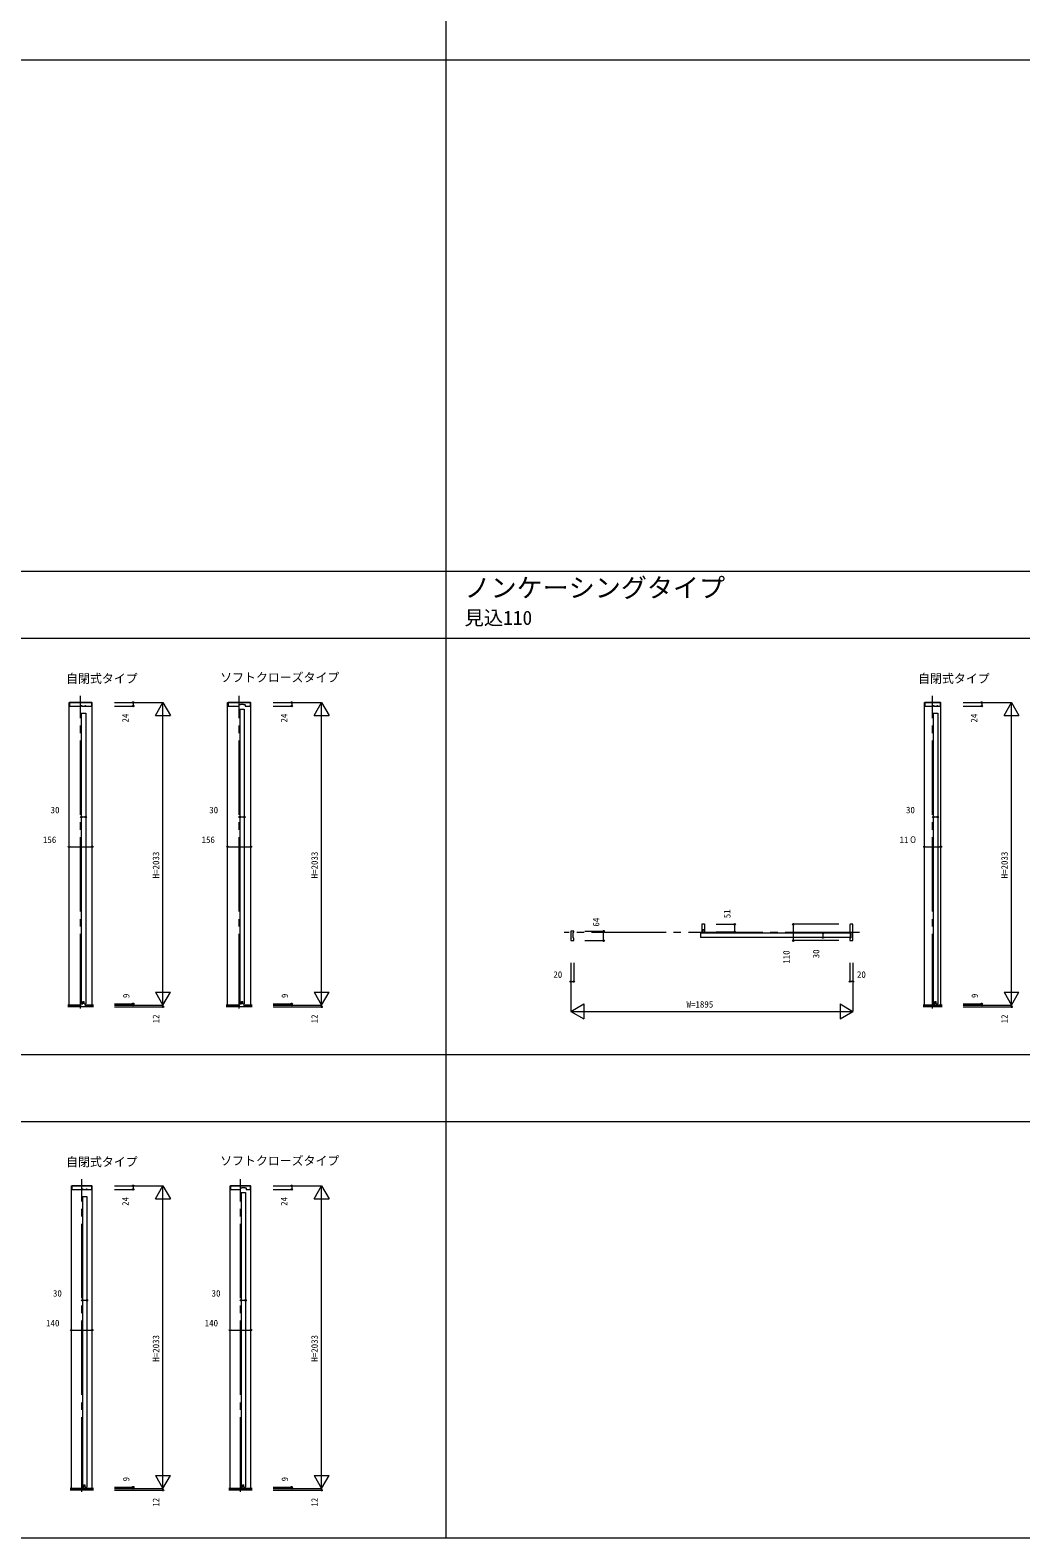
# Model space of a CAD drawing. Units: millimetres, scale not verified. Extents: x -14341 to 14341, y -10000 to 10000.
# Drawn here: x -5735 to 919, y -10000 to 130 of the extents above; entities that cross this region are included whole.
import ezdxf
from ezdxf.enums import TextEntityAlignment as Align

# ---------------------------------------------------------------- set-up
doc = ezdxf.new("R2010")
doc.units = ezdxf.units.MM
doc.header["$LTSCALE"] = 50
doc.linetypes.add('USER1', pattern=[13, 10, -1, 1, -1])
doc.layers.add('0-0_0', color=7, linetype='Continuous')
for name, color, linetype, lineweight in [('0-1_YKK_F1', 7, 'Continuous', 18), ('0-3_YKK_N1', 2, 'Continuous', 18), ('0-4_YKK_B1', 4, 'Continuous', 18), ('0-5_YKK_Z1', 7, 'Continuous', 18)]:
    doc.layers.add(name, color=color, linetype=linetype, lineweight=lineweight)
doc.styles.add('ＭＳ ゴシック', font='')
doc.styles.get('ＭＳ ゴシック').set_extended_font_data('MS Gothic')

msp = doc.modelspace()

# ---------------------------------------------------------------- linework, layer by layer
at = {"layer": '0-1_YKK_F1'}
for p, q in [((-2940.51, -10000), (-2940.51, 9500)), ((-14340.51, -70), (14159.49, -70)), ((-14340.51, -3505), (14159.49, -3505)), ((-14340.51, -3955), (14159.49, -3955)), ((-14340.51, -6752.5), (14159.49, -6752.5)), ((-14340.51, -7202.5), (14159.49, -7202.5)), ((-14340.51, -10000), (14340.51, -10000))]:
    msp.add_line(p, q, dxfattribs=at)
at = {"layer": '0-3_YKK_N1'}
for p, q in [((-5168.01, -4387.5), (-4843.01, -4387.5)), ((-5168.01, -4411.5), (-5043.01, -4411.5)), ((-5043.01, -4387.5), (-5043.01, -4411.5)), ((-4893.01, -4474.1), (-4843.01, -4387.5)), ((-4843.01, -6420.5), (-4843.01, -4387.5)), ((-4843.01, -4387.5), (-4793.01, -4474.1)), ((-4102.51, -4387.5), (-3777.51, -4387.5)), ((-4102.51, -4411.5), (-3977.51, -4411.5)), ((-3977.51, -4387.5), (-3977.51, -4411.5)), ((-3827.51, -4474.1), (-3777.51, -4387.5)), ((-3777.51, -6420.5), (-3777.51, -4387.5)), ((-3777.51, -4387.5), (-3727.51, -4474.1)), ((531.99, -4387.5), (856.99, -4387.5)), ((531.99, -4411.5), (656.99, -4411.5)), ((656.99, -4387.5), (656.99, -4411.5)), ((806.99, -4474.1), (856.99, -4387.5)), ((856.99, -6420.5), (856.99, -4387.5)), ((856.99, -4387.5), (906.99, -4474.1)), ((-4893.01, -4474.1), (-4793.01, -4474.1)), ((-3827.51, -4474.1), (-3727.51, -4474.1)), ((806.99, -4474.1), (906.99, -4474.1)), ((-5362.01, -5156.88), (-5392.01, -5156.88)), ((-4296.51, -5156.88), (-4326.51, -5156.88)), ((360.99, -5156.88), (330.99, -5156.88)), ((-5474.01, -5356.88), (-5318.01, -5356.88)), ((-4408.51, -5356.88), (-4252.51, -5356.88)), ((271.99, -5356.88), (381.99, -5356.88)), ((-2008.51, -5923.5), (-1883.51, -5923.5)), ((-1883.51, -5987.5), (-1883.51, -5923.5)), ((-1127.51, -5877.5), (-1002.51, -5877.5)), ((-1127.51, -5928.5), (-1002.51, -5928.5)), ((-1002.51, -5928.5), (-1002.51, -5877.5)), ((-608.51, -5987.5), (-608.51, -5877.5)), ((-303.51, -5877.5), (-608.51, -5877.5)), ((-408.51, -5966.5), (-408.51, -5936.5)), ((-2008.51, -5987.5), (-1883.51, -5987.5)), ((-303.51, -5987.5), (-608.51, -5987.5)), ((-2103.51, -6137.5), (-2103.51, -6462.5)), ((-2083.51, -6137.5), (-2083.51, -6262.5)), ((-228.51, -6137.5), (-228.51, -6262.5)), ((-208.51, -6137.5), (-208.51, -6462.5)), ((-2103.51, -6262.5), (-2083.51, -6262.5)), ((-208.51, -6262.5), (-228.51, -6262.5)), ((-4893.01, -6333.9), (-4793.01, -6333.9)), ((-3827.51, -6333.9), (-3727.51, -6333.9)), ((806.99, -6333.9), (906.99, -6333.9)), ((-5168.01, -6411.5), (-5043.01, -6411.5)), ((-5168.01, -6420.5), (-4843.01, -6420.5)), ((-5168.01, -6432.5), (-4843.01, -6432.5)), ((-5043.01, -6411.5), (-5043.01, -6420.5)), ((-4843.01, -6420.5), (-4843.01, -6432.5)), ((-4102.51, -6411.5), (-3977.51, -6411.5)), ((-4102.51, -6420.5), (-3777.51, -6420.5)), ((-4102.51, -6432.5), (-3777.51, -6432.5)), ((-3977.51, -6411.5), (-3977.51, -6420.5)), ((-3777.51, -6420.5), (-3777.51, -6432.5)), ((-2103.51, -6462.5), (-2016.91, -6412.5)), ((-2103.51, -6462.5), (-208.51, -6462.5)), ((-2103.51, -6462.5), (-2016.91, -6512.5)), ((-2016.91, -6412.5), (-2016.91, -6512.5)), ((-295.11, -6412.5), (-295.11, -6512.5)), ((-295.11, -6412.5), (-208.51, -6462.5)), ((-295.11, -6512.5), (-208.51, -6462.5)), ((531.99, -6411.5), (656.99, -6411.5)), ((531.99, -6420.5), (856.99, -6420.5)), ((531.99, -6432.5), (856.99, -6432.5)), ((656.99, -6411.5), (656.99, -6420.5)), ((856.99, -6420.5), (856.99, -6432.5)), ((-5168.01, -7635), (-4843.01, -7635)), ((-5168.01, -7659), (-5043.01, -7659)), ((-5043.01, -7635), (-5043.01, -7659)), ((-4893.01, -7721.6), (-4843.01, -7635)), ((-4843.01, -9668), (-4843.01, -7635)), ((-4843.01, -7635), (-4793.01, -7721.6)), ((-4102.51, -7635), (-3777.51, -7635)), ((-4102.51, -7659), (-3977.51, -7659)), ((-3977.51, -7635), (-3977.51, -7659)), ((-3827.51, -7721.6), (-3777.51, -7635)), ((-3777.51, -9668), (-3777.51, -7635)), ((-3777.51, -7635), (-3727.51, -7721.6)), ((-4893.01, -7721.6), (-4793.01, -7721.6)), ((-3827.51, -7721.6), (-3727.51, -7721.6)), ((-5354.01, -8404.38), (-5384.01, -8404.38)), ((-4288.51, -8404.38), (-4318.51, -8404.38)), ((-5458.01, -8604.38), (-5318.01, -8604.38)), ((-4392.51, -8604.38), (-4252.51, -8604.38)), ((-4893.01, -9581.4), (-4793.01, -9581.4)), ((-3827.51, -9581.4), (-3727.51, -9581.4)), ((-5168.01, -9659), (-5043.01, -9659)), ((-5168.01, -9668), (-4843.01, -9668)), ((-5168.01, -9680), (-4843.01, -9680)), ((-5043.01, -9659), (-5043.01, -9668)), ((-4843.01, -9668), (-4843.01, -9680)), ((-4102.51, -9659), (-3977.51, -9659)), ((-4102.51, -9668), (-3777.51, -9668)), ((-4102.51, -9680), (-3777.51, -9680)), ((-3977.51, -9659), (-3977.51, -9668)), ((-3777.51, -9668), (-3777.51, -9680))]:
    msp.add_line(p, q, dxfattribs=at)
for points in [[(-4893.01, -6333.9), (-4843.01, -6420.5), (-4793.01, -6333.9)], [(-3827.51, -6333.9), (-3777.51, -6420.5), (-3727.51, -6333.9)], [(806.99, -6333.9), (856.99, -6420.5), (906.99, -6333.9)], [(-4893.01, -9581.4), (-4843.01, -9668), (-4793.01, -9581.4)], [(-3827.51, -9581.4), (-3777.51, -9668), (-3727.51, -9581.4)]]:
    msp.add_lwpolyline(points, dxfattribs=at)
for centre in [(-5043.01, -4387.5), (-5043.01, -4411.5), (-3977.51, -4387.5), (-3977.51, -4411.5), (656.99, -4387.5), (656.99, -4411.5), (-5392.01, -5156.88), (-5362.01, -5156.88), (-4326.51, -5156.88), (-4296.51, -5156.88), (330.99, -5156.88), (360.99, -5156.88), (-5474.01, -5356.88), (-5318.01, -5356.88), (-4408.51, -5356.88), (-4252.51, -5356.88), (271.99, -5356.88), (381.99, -5356.88), (-1002.51, -5877.5), (-608.51, -5877.5), (-1883.51, -5923.5), (-1002.51, -5928.5), (-408.51, -5936.5), (-408.51, -5966.5), (-1883.51, -5987.5), (-608.51, -5987.5), (-2103.51, -6262.5), (-2083.51, -6262.5), (-228.51, -6262.5), (-208.51, -6262.5), (-5043.01, -6411.5), (-5043.01, -6420.5), (-4843.01, -6432.5), (-3977.51, -6411.5), (-3977.51, -6420.5), (-3777.51, -6432.5), (656.99, -6411.5), (656.99, -6420.5), (856.99, -6432.5), (-5043.01, -7635), (-5043.01, -7659), (-3977.51, -7635), (-3977.51, -7659), (-5384.01, -8404.38), (-5354.01, -8404.38), (-4318.51, -8404.38), (-4288.51, -8404.38), (-5458.01, -8604.38), (-5318.01, -8604.38), (-4392.51, -8604.38), (-4252.51, -8604.38), (-5043.01, -9659), (-5043.01, -9668), (-4843.01, -9680), (-3977.51, -9659), (-3977.51, -9668), (-3777.51, -9680)]:
    msp.add_circle(centre, 5, dxfattribs=at)
at = {"layer": '0-4_YKK_B1'}
for p, q in [((-5474.01, -4387.5), (-5318.01, -4387.5)), ((-5474.01, -6420.5), (-5474.01, -4387.5)), ((-5469.51, -4411.5), (-5391.51, -4411.5)), ((-5318.01, -6420.5), (-5318.01, -4387.5)), ((-4408.51, -4387.5), (-4252.51, -4387.5)), ((-4408.51, -6420.5), (-4408.51, -4387.5)), ((-4381.21, -4387.3), (-4381.21, -4387.5)), ((-4326.51, -4431.5), (-4296.51, -4431.5)), ((-4326.51, -4431.5), (-4326.51, -6411.5)), ((-4296.51, -4431.5), (-4296.51, -6411.5)), ((-4252.51, -6420.5), (-4252.51, -4387.5)), ((271.99, -4387.5), (381.99, -4387.5)), ((271.99, -6420.5), (271.99, -4387.5)), ((276.49, -4411.5), (331.49, -4411.5)), ((381.99, -6420.5), (381.99, -4387.5)), ((-5392.01, -4459), (-5392.01, -6411.5)), ((330.99, -4459), (330.99, -6411.5)), ((-2088.51, -5969.5), (-2088.51, -5933.5)), ((-2086.51, -5931.5), (-2084.51, -5931.5)), ((-2084.51, -5971.5), (-2086.51, -5971.5)), ((-2083.51, -5985.5), (-2083.51, -5972.5)), ((-1232.51, -5938.5), (-1230.51, -5936.5)), ((-1232.51, -5938.5), (-1232.51, -5964.5)), ((-1230.51, -5966.5), (-1232.51, -5964.5)), ((-227.01, -5936.5), (-1230.51, -5936.5)), ((-227.01, -5966.5), (-1230.51, -5966.5)), ((-228.51, -5879.5), (-228.51, -5930.5)), ((-228.51, -5972.5), (-228.51, -5985.5)), ((-227.51, -5931.5), (-225.51, -5931.5)), ((-225.51, -5971.5), (-227.51, -5971.5)), ((-227.01, -5936.5), (-225.01, -5938.5)), ((-227.01, -5966.5), (-225.01, -5964.5)), ((-225.01, -5964.5), (-225.01, -5938.5)), ((-223.51, -5933.5), (-223.51, -5969.5)), ((-5392.01, -6411.5), (-5381.51, -6411.5)), ((-5372.51, -6411.5), (-5372.51, -6395.5)), ((-5372.51, -6411.5), (-5362.01, -6411.5)), ((-4326.51, -6411.5), (-4316.01, -6411.5)), ((-4307.01, -6411.5), (-4307.01, -6395.5)), ((-4307.01, -6411.5), (-4296.51, -6411.5)), ((330.99, -6411.5), (341.49, -6411.5)), ((350.49, -6411.5), (350.49, -6395.5)), ((350.49, -6411.5), (360.99, -6411.5)), ((-5458.01, -7635), (-5318.01, -7635)), ((-5458.01, -9668), (-5458.01, -7635)), ((-5453.51, -7659), (-5383.51, -7659)), ((-5318.01, -9668), (-5318.01, -7635)), ((-4392.51, -7635), (-4252.51, -7635)), ((-4392.51, -9668), (-4392.51, -7635)), ((-4365.21, -7634.8), (-4365.21, -7635)), ((-4318.51, -7679), (-4288.51, -7679)), ((-4318.51, -7679), (-4318.51, -9659)), ((-4288.51, -7679), (-4288.51, -9659)), ((-4252.51, -9668), (-4252.51, -7635)), ((-5384.01, -7706.5), (-5384.01, -9659)), ((-5384.01, -9659), (-5373.51, -9659)), ((-5364.51, -9659), (-5364.51, -9643)), ((-5364.51, -9659), (-5354.01, -9659)), ((-4318.51, -9659), (-4308.01, -9659)), ((-4299.01, -9659), (-4299.01, -9643)), ((-4299.01, -9659), (-4288.51, -9659))]:
    msp.add_line(p, q, dxfattribs=at)
for points in [[(-5320.51, -4409.5), (-5320.51, -4387.5), (-5345.31, -4387.5), (-5446.71, -4387.5), (-5471.51, -4387.5), (-5471.51, -4409.5)], [(-5391.51, -4411.5), (-5391.51, -4408.5), (-5388.51, -4408.5), (-5388.51, -4411.5), (-5365.51, -4411.5), (-5365.51, -4408.5), (-5362.51, -4408.5), (-5362.51, -4411.5), (-5322.51, -4411.5)], [(-4255.01, -4409.5), (-4255.01, -4387.5), (-4406.01, -4387.5), (-4406.01, -4409.5)], [(-4404.01, -4411.5), (-4331.71, -4411.5), (-4331.21, -4411), (-4331.21, -4402.3)], [(-4329.21, -4400.3), (-4321.01, -4400.3), (-4321.01, -4397.5), (-4302.01, -4397.5), (-4302.01, -4400.3), (-4293.81, -4400.3)], [(-4291.81, -4402.3), (-4291.81, -4411), (-4291.31, -4411.5), (-4257.01, -4411.5)], [(379.49, -4409.5), (379.49, -4387.5), (377.69, -4387.5), (299.29, -4387.5), (274.49, -4387.5), (274.49, -4409.5)], [(331.49, -4411.5), (331.49, -4408.5), (334.49, -4408.5), (334.49, -4411.5), (357.49, -4411.5), (357.49, -4408.5), (360.49, -4408.5), (360.49, -4411.5), (377.49, -4411.5)], [(-5392.01, -4459), (-5362.01, -4459), (-5362.01, -6411.5)], [(330.99, -4459), (360.99, -4459), (360.99, -6411.5)], [(-2090.31, -5923.5), (-2103.51, -5923.5), (-2103.51, -5962.5), (-2103.51, -5987.5), (-2085.51, -5987.5)], [(-2083.51, -5930.5), (-2083.51, -5923.5), (-2090.31, -5923.5)], [(-1204.51, -5877.5), (-1222.51, -5877.5), (-1222.51, -5928.5), (-1216.51, -5928.5), (-1216.51, -5912.5)], [(-1216.51, -5912.5), (-1208.51, -5912.5), (-1208.51, -5928.5), (-1202.51, -5928.5), (-1202.51, -5879.5)], [(-226.51, -5987.5), (-208.51, -5987.5), (-208.51, -5962.5), (-208.51, -5902.5), (-208.51, -5877.5), (-226.51, -5877.5)], [(-5381.51, -6411.5), (-5381.51, -6395.5), (-5372.51, -6395.5)], [(-4316.01, -6411.5), (-4316.01, -6395.5), (-4307.01, -6395.5)], [(341.49, -6411.5), (341.49, -6395.5), (350.49, -6395.5)], [(-5320.51, -7657), (-5320.51, -7635), (-5345.31, -7635), (-5430.71, -7635), (-5455.51, -7635), (-5455.51, -7657)], [(-5383.51, -7659), (-5383.51, -7656), (-5380.51, -7656), (-5380.51, -7659), (-5357.51, -7659), (-5357.51, -7656), (-5354.51, -7656), (-5354.51, -7659), (-5322.51, -7659)], [(-4255.01, -7657), (-4255.01, -7635), (-4390.01, -7635), (-4390.01, -7657)], [(-4388.01, -7659), (-4323.71, -7659), (-4323.21, -7658.5), (-4323.21, -7649.8)], [(-4321.21, -7647.8), (-4313.01, -7647.8), (-4313.01, -7645), (-4294.01, -7645), (-4294.01, -7647.8), (-4285.81, -7647.8)], [(-4283.81, -7649.8), (-4283.81, -7658.5), (-4283.31, -7659), (-4257.01, -7659)], [(-5384.01, -7706.5), (-5354.01, -7706.5), (-5354.01, -9659)], [(-5373.51, -9659), (-5373.51, -9643), (-5364.51, -9643)], [(-4308.01, -9659), (-4308.01, -9643), (-4299.01, -9643)]]:
    msp.add_lwpolyline(points, dxfattribs=at)
for centre, radius, start, end in [((-5469.51, -4409.5), 2, 180, 270), ((-5322.51, -4409.5), 2, 270, 360), ((-4404.01, -4409.5), 2, 180, 270), ((-4329.21, -4402.3), 2, 90, 180), ((-4293.81, -4402.3), 2, 0, 90), ((-4257.01, -4409.5), 2, 270, 0), ((276.49, -4409.5), 2, 180, 270), ((377.49, -4409.5), 2, 270, 360), ((-2086.51, -5933.5), 2, 90, 180), ((-2086.51, -5969.5), 2, 180, 270), ((-2084.51, -5930.5), 1, 270, 0), ((-2084.51, -5972.5), 1, 0, 90), ((-1204.51, -5879.5), 2, 0, 90), ((-226.51, -5879.5), 2, 90, 180), ((-227.51, -5930.5), 1, 180, 270), ((-227.51, -5972.5), 1, 90, 180), ((-225.51, -5933.5), 2, 0, 90), ((-225.51, -5969.5), 2, 270, 0), ((-2085.51, -5985.5), 2, 270, 0), ((-226.51, -5985.5), 2, 180, 270), ((-5453.51, -7657), 2, 180, 270), ((-5322.51, -7657), 2, 270, 360), ((-4388.01, -7657), 2, 180, 270), ((-4321.21, -7649.8), 2, 90, 180), ((-4285.81, -7649.8), 2, 0, 90), ((-4257.01, -7657), 2, 270, 0)]:
    msp.add_arc(centre, radius, start, end, dxfattribs=at)
at = {"layer": '0-5_YKK_Z1', "linetype": 'USER1'}
for p, q in [((-5396.01, -6442.38), (-5396.01, -4343.5)), ((-4330.51, -6442.38), (-4330.51, -4343.5)), ((326.99, -6442.38), (326.99, -4343.5)), ((-163.38, -5932.5), (-2148.33, -5932.5)), ((-5388.01, -9689.88), (-5388.01, -7591)), ((-4322.51, -9689.88), (-4322.51, -7591))]:
    msp.add_line(p, q, dxfattribs=at)
at = {"layer": '0-5_YKK_Z1'}
for p, q in [((-5396.01, -6420.5), (-5483.03, -6420.5)), ((-5483.03, -6423.5), (-5396.01, -6423.5)), ((-5483.03, -6426.5), (-5396.01, -6426.5)), ((-5483.03, -6429.5), (-5396.01, -6429.5)), ((-5308.96, -6432.5), (-5483.03, -6432.5)), ((-5396.01, -6420.5), (-5396.01, -6432.5)), ((-5365.01, -6420.5), (-5365.01, -6432.5)), ((-5308.96, -6420.5), (-5365.01, -6420.5)), ((-5365.01, -6423.5), (-5308.96, -6423.5)), ((-5365.01, -6426.5), (-5308.96, -6426.5)), ((-5365.01, -6429.5), (-5308.96, -6429.5)), ((-4330.51, -6420.5), (-4417.53, -6420.5)), ((-4417.53, -6423.5), (-4330.51, -6423.5)), ((-4417.53, -6426.5), (-4330.51, -6426.5)), ((-4417.53, -6429.5), (-4330.51, -6429.5)), ((-4243.46, -6432.5), (-4417.53, -6432.5)), ((-4330.51, -6420.5), (-4330.51, -6432.5)), ((-4299.51, -6420.5), (-4299.51, -6432.5)), ((-4243.46, -6420.5), (-4299.51, -6420.5)), ((-4299.51, -6423.5), (-4243.46, -6423.5)), ((-4299.51, -6426.5), (-4243.46, -6426.5)), ((-4299.51, -6429.5), (-4243.46, -6429.5)), ((391.04, -6420.5), (262.97, -6420.5)), ((262.97, -6423.5), (391.04, -6423.5)), ((262.97, -6426.5), (391.04, -6426.5)), ((262.97, -6429.5), (391.04, -6429.5)), ((391.04, -6432.5), (262.97, -6432.5)), ((-5308.96, -9668), (-5467.03, -9668)), ((-5467.03, -9671), (-5308.96, -9671)), ((-5467.03, -9674), (-5308.96, -9674)), ((-5467.03, -9677), (-5308.96, -9677)), ((-5308.96, -9680), (-5467.03, -9680)), ((-4243.46, -9668), (-4401.53, -9668)), ((-4401.53, -9671), (-4243.46, -9671)), ((-4401.53, -9674), (-4243.46, -9674)), ((-4401.53, -9677), (-4243.46, -9677)), ((-4243.46, -9680), (-4401.53, -9680))]:
    msp.add_line(p, q, dxfattribs=at)

# ---------------------------------------------------------------- texts
at = {"layer": '0-0_0', "style": 'ＭＳ ゴシック'}
for s, height, p in [('ノンケーシングタイプ', 128.3, (-2817.32, -3719.37)), ('見込110', 95.31, (-2817.32, -3894.37)), ('自閉式タイプ', 58.65, (-5493.28, -4273.54)), ('ソフトクローズタイプ', 58.65, (-4458.53, -4266.31)), ('自閉式タイプ', 58.65, (229.72, -4273.54)), ('自閉式タイプ', 58.65, (-5493.28, -7521.04)), ('ソフトクローズタイプ', 58.65, (-4458.53, -7513.81))]:
    msp.add_text(s, height=height, dxfattribs=at).set_placement(p, align=Align.BOTTOM_LEFT)
at = {"layer": '0-3_YKK_N1', "color": 7, "style": 'ＭＳ ゴシック'}
for s, p in [('24', (-5059.88, -4522.03)), ('24', (-3994.38, -4522.03)), ('24', (640.12, -4522.03)), ('H=2033', (-4855.01, -5569)), ('H=2033', (-3789.51, -5569)), ('H=2033', (844.99, -5569)), ('64', (-1898.67, -5893.01)), ('51', (-1017.67, -5837.01)), ('110', (-620.51, -6142.57)), ('30', (-420.51, -6106.25)), ('9', (-5055.01, -6373.35)), ('9', (-3989.51, -6373.35)), ('9', (644.99, -6373.35)), ('12', (-4855.01, -6543.16)), ('12', (-3789.51, -6543.16)), ('12', (844.99, -6543.16)), ('24', (-5059.88, -7769.53)), ('24', (-3994.38, -7769.53)), ('H=2033', (-4855.01, -8816.5)), ('H=2033', (-3789.51, -8816.5)), ('9', (-5055.01, -9620.85)), ('9', (-3989.51, -9620.85)), ('12', (-4855.01, -9790.66)), ('12', (-3789.51, -9790.66))]:
    msp.add_text(s, height=43.99, rotation=90, dxfattribs=at).set_placement(p, align=Align.BOTTOM_LEFT)
for s, p in [('30', (-5597.79, -5144.88)), ('30', (-4532.29, -5144.88)), ('30', (148.21, -5144.88)), ('156', (-5649.18, -5344.88)), ('156', (-4583.68, -5344.88)), ('11０', (104.82, -5344.88)), ('20', (-2220.71, -6250.5)), ('20', (-181.31, -6250.5)), ('W=1895', (-1326.01, -6450.5)), ('30', (-5581.79, -8392.38)), ('30', (-4516.29, -8392.38)), ('140', (-5628.18, -8592.38)), ('140', (-4562.68, -8592.38))]:
    msp.add_text(s, height=43.99, dxfattribs=at).set_placement(p, align=Align.BOTTOM_LEFT)

doc.saveas('drawing.dxf')
